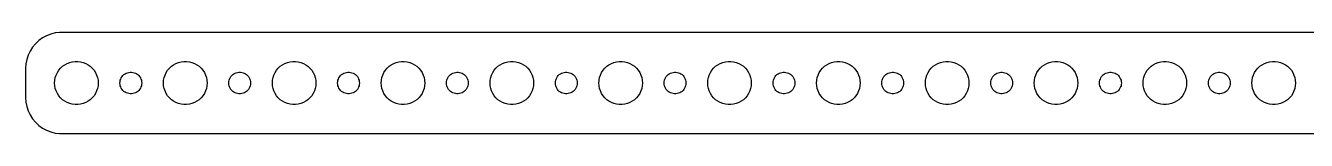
# Model space of a CAD drawing. Header units: metres. Extents: x -180 to 180, y -7 to 7.
# Drawn here: x -179.5 to -3, y -7 to 7 of the extents above; entities that cross this region are included whole.
import ezdxf

# ---------------------------------------------------------------- set-up
doc = ezdxf.new("R2010")
doc.units = ezdxf.units.M

msp = doc.modelspace()

# ---------------------------------------------------------------- linework, layer by layer
for p, q in [((-178.145, 5.42273), (-178.545, 4.93892)), ((-177.687, 5.85255), (-178.145, 5.42273)), ((-177.179, 6.22163), (-177.687, 5.85255)), ((-176.629, 6.52412), (-177.179, 6.22163)), ((-176.045, 6.75528), (-176.629, 6.52412)), ((-175.437, 6.91142), (-176.045, 6.75528)), ((-174.814, 6.99013), (-175.437, 6.91142)), ((174.814, 6.99013), (-174.814, 6.99013)), ((-179.149, 3.84062), (-179.343, 3.24344)), ((-178.882, 4.40877), (-179.149, 3.84062)), ((-178.545, 4.93892), (-178.882, 4.40877)), ((-179.461, 2.62666), (-179.5, 2)), ((-179.5, 2), (-179.5, -2)), ((-179.343, 3.24344), (-179.461, 2.62666)), ((-174.927, 1.76335), (-174.687, 2.05363)), ((-174.687, 2.05363), (-174.412, 2.31154)), ((-174.412, 2.31154), (-174.107, 2.53297)), ((-174.107, 2.53297), (-173.777, 2.71448)), ((-173.777, 2.71448), (-173.427, 2.85316)), ((-173.427, 2.85316), (-173.062, 2.94685)), ((-173.062, 2.94685), (-172.688, 2.99408)), ((-172.688, 2.99408), (-172.312, 2.99408)), ((-172.312, 2.99408), (-171.938, 2.94685)), ((-171.938, 2.94685), (-171.573, 2.85316)), ((-171.573, 2.85316), (-171.223, 2.71448)), ((-171.223, 2.71448), (-170.893, 2.53297)), ((-170.893, 2.53297), (-170.588, 2.31154)), ((-170.588, 2.31154), (-170.313, 2.05363)), ((-170.313, 2.05363), (-170.073, 1.76335)), ((-159.927, 1.76335), (-159.687, 2.05363)), ((-159.687, 2.05363), (-159.412, 2.31154)), ((-159.412, 2.31154), (-159.107, 2.53297)), ((-159.107, 2.53297), (-158.777, 2.71448)), ((-158.777, 2.71448), (-158.427, 2.85316)), ((-158.427, 2.85316), (-158.062, 2.94685)), ((-158.062, 2.94685), (-157.688, 2.99408)), ((-157.688, 2.99408), (-157.312, 2.99408)), ((-157.312, 2.99408), (-156.938, 2.94685)), ((-156.938, 2.94685), (-156.573, 2.85316)), ((-156.573, 2.85316), (-156.223, 2.71448)), ((-156.223, 2.71448), (-155.893, 2.53297)), ((-155.893, 2.53297), (-155.588, 2.31154)), ((-155.588, 2.31154), (-155.313, 2.05363)), ((-155.313, 2.05363), (-155.073, 1.76335)), ((-144.927, 1.76335), (-144.687, 2.05363)), ((-144.687, 2.05363), (-144.412, 2.31154)), ((-144.412, 2.31154), (-144.107, 2.53297)), ((-144.107, 2.53297), (-143.777, 2.71448)), ((-143.777, 2.71448), (-143.427, 2.85316)), ((-143.427, 2.85316), (-143.062, 2.94685)), ((-143.062, 2.94685), (-142.688, 2.99408)), ((-142.688, 2.99408), (-142.312, 2.99408)), ((-142.312, 2.99408), (-141.938, 2.94685)), ((-141.938, 2.94685), (-141.573, 2.85316)), ((-141.573, 2.85316), (-141.223, 2.71448)), ((-141.223, 2.71448), (-140.893, 2.53297)), ((-140.893, 2.53297), (-140.588, 2.31154)), ((-140.588, 2.31154), (-140.313, 2.05363)), ((-140.313, 2.05363), (-140.073, 1.76335)), ((-129.927, 1.76335), (-129.687, 2.05363)), ((-129.687, 2.05363), (-129.412, 2.31154)), ((-129.412, 2.31154), (-129.107, 2.53297)), ((-129.107, 2.53297), (-128.777, 2.71448)), ((-128.777, 2.71448), (-128.427, 2.85316)), ((-128.427, 2.85316), (-128.062, 2.94685)), ((-128.062, 2.94685), (-127.688, 2.99408)), ((-127.688, 2.99408), (-127.312, 2.99408)), ((-127.312, 2.99408), (-126.938, 2.94685)), ((-126.938, 2.94685), (-126.573, 2.85316)), ((-126.573, 2.85316), (-126.223, 2.71448)), ((-126.223, 2.71448), (-125.893, 2.53297)), ((-125.893, 2.53297), (-125.588, 2.31154)), ((-125.588, 2.31154), (-125.313, 2.05363)), ((-125.313, 2.05363), (-125.073, 1.76335)), ((-114.927, 1.76335), (-114.687, 2.05363)), ((-114.687, 2.05363), (-114.412, 2.31154)), ((-114.412, 2.31154), (-114.107, 2.53297)), ((-114.107, 2.53297), (-113.777, 2.71448)), ((-113.777, 2.71448), (-113.427, 2.85316)), ((-113.427, 2.85316), (-113.062, 2.94685)), ((-113.062, 2.94685), (-112.688, 2.99408)), ((-112.688, 2.99408), (-112.312, 2.99408)), ((-112.312, 2.99408), (-111.938, 2.94685)), ((-111.938, 2.94685), (-111.573, 2.85316)), ((-111.573, 2.85316), (-111.223, 2.71448)), ((-111.223, 2.71448), (-110.893, 2.53297)), ((-110.893, 2.53297), (-110.588, 2.31154)), ((-110.588, 2.31154), (-110.313, 2.05363)), ((-110.313, 2.05363), (-110.073, 1.76335)), ((-99.927, 1.76335), (-99.6869, 2.05363)), ((-99.6869, 2.05363), (-99.4123, 2.31154)), ((-99.4123, 2.31154), (-99.1075, 2.53297)), ((-99.1075, 2.53297), (-98.7773, 2.71448)), ((-98.7773, 2.71448), (-98.427, 2.85316)), ((-98.427, 2.85316), (-98.0621, 2.94685)), ((-98.0621, 2.94685), (-97.6884, 2.99408)), ((-97.6884, 2.99408), (-97.3116, 2.99408)), ((-97.3116, 2.99408), (-96.9379, 2.94685)), ((-96.9379, 2.94685), (-96.573, 2.85316)), ((-96.573, 2.85316), (-96.2227, 2.71448)), ((-96.2227, 2.71448), (-95.8925, 2.53297)), ((-95.8925, 2.53297), (-95.5877, 2.31154)), ((-95.5877, 2.31154), (-95.3131, 2.05363)), ((-95.3131, 2.05363), (-95.073, 1.76335)), ((-84.927, 1.76335), (-84.6869, 2.05363)), ((-84.6869, 2.05363), (-84.4123, 2.31154)), ((-84.4123, 2.31154), (-84.1075, 2.53297)), ((-84.1075, 2.53297), (-83.7773, 2.71448)), ((-83.7773, 2.71448), (-83.427, 2.85316)), ((-83.427, 2.85316), (-83.0621, 2.94685)), ((-83.0621, 2.94685), (-82.6884, 2.99408)), ((-82.6884, 2.99408), (-82.3116, 2.99408)), ((-82.3116, 2.99408), (-81.9379, 2.94685)), ((-81.9379, 2.94685), (-81.573, 2.85316)), ((-81.573, 2.85316), (-81.2227, 2.71448)), ((-81.2227, 2.71448), (-80.8925, 2.53297)), ((-80.8925, 2.53297), (-80.5877, 2.31154)), ((-80.5877, 2.31154), (-80.3131, 2.05363)), ((-80.3131, 2.05363), (-80.073, 1.76335)), ((-69.927, 1.76335), (-69.6869, 2.05363)), ((-69.6869, 2.05363), (-69.4123, 2.31154)), ((-69.4123, 2.31154), (-69.1075, 2.53297)), ((-69.1075, 2.53297), (-68.7773, 2.71448)), ((-68.7773, 2.71448), (-68.427, 2.85316)), ((-68.427, 2.85316), (-68.0621, 2.94685)), ((-68.0621, 2.94685), (-67.6884, 2.99408)), ((-67.6884, 2.99408), (-67.3116, 2.99408)), ((-67.3116, 2.99408), (-66.9379, 2.94685)), ((-66.9379, 2.94685), (-66.573, 2.85316)), ((-66.573, 2.85316), (-66.2227, 2.71448)), ((-66.2227, 2.71448), (-65.8925, 2.53297)), ((-65.8925, 2.53297), (-65.5877, 2.31154)), ((-65.5877, 2.31154), (-65.3131, 2.05363)), ((-65.3131, 2.05363), (-65.073, 1.76335)), ((-54.927, 1.76335), (-54.6869, 2.05363)), ((-54.6869, 2.05363), (-54.4123, 2.31154)), ((-54.4123, 2.31154), (-54.1075, 2.53297)), ((-54.1075, 2.53297), (-53.7773, 2.71448)), ((-53.7773, 2.71448), (-53.427, 2.85316)), ((-53.427, 2.85316), (-53.0621, 2.94685)), ((-53.0621, 2.94685), (-52.6884, 2.99408)), ((-52.6884, 2.99408), (-52.3116, 2.99408)), ((-52.3116, 2.99408), (-51.9379, 2.94685)), ((-51.9379, 2.94685), (-51.5729, 2.85316)), ((-51.5729, 2.85316), (-51.2227, 2.71448)), ((-51.2227, 2.71448), (-50.8925, 2.53297)), ((-50.8925, 2.53297), (-50.5877, 2.31154)), ((-50.5877, 2.31154), (-50.3131, 2.05363)), ((-50.3131, 2.05363), (-50.0729, 1.76335)), ((-39.927, 1.76335), (-39.6869, 2.05363)), ((-39.6869, 2.05363), (-39.4123, 2.31154)), ((-39.4123, 2.31154), (-39.1075, 2.53297)), ((-39.1075, 2.53297), (-38.7773, 2.71448)), ((-38.7773, 2.71448), (-38.427, 2.85316)), ((-38.427, 2.85316), (-38.0621, 2.94685)), ((-38.0621, 2.94685), (-37.6884, 2.99408)), ((-37.6884, 2.99408), (-37.3116, 2.99408)), ((-37.3116, 2.99408), (-36.9379, 2.94685)), ((-36.9379, 2.94685), (-36.5729, 2.85316)), ((-36.5729, 2.85316), (-36.2227, 2.71448)), ((-36.2227, 2.71448), (-35.8925, 2.53297)), ((-35.8925, 2.53297), (-35.5877, 2.31154)), ((-35.5877, 2.31154), (-35.3131, 2.05363)), ((-35.3131, 2.05363), (-35.0729, 1.76335)), ((-24.927, 1.76335), (-24.6869, 2.05363)), ((-24.6869, 2.05363), (-24.4123, 2.31154)), ((-24.4123, 2.31154), (-24.1075, 2.53297)), ((-24.1075, 2.53297), (-23.7773, 2.71448)), ((-23.7773, 2.71448), (-23.427, 2.85316)), ((-23.427, 2.85316), (-23.0621, 2.94685)), ((-23.0621, 2.94685), (-22.6884, 2.99408)), ((-22.6884, 2.99408), (-22.3116, 2.99408)), ((-22.3116, 2.99408), (-21.9379, 2.94685)), ((-21.9379, 2.94685), (-21.5729, 2.85316)), ((-21.5729, 2.85316), (-21.2227, 2.71448)), ((-21.2227, 2.71448), (-20.8925, 2.53297)), ((-20.8925, 2.53297), (-20.5877, 2.31154)), ((-20.5877, 2.31154), (-20.3131, 2.05363)), ((-20.3131, 2.05363), (-20.0729, 1.76335)), ((-9.92705, 1.76335), (-9.6869, 2.05363)), ((-9.6869, 2.05363), (-9.41226, 2.31154)), ((-9.41226, 2.31154), (-9.10747, 2.53297)), ((-9.10747, 2.53297), (-8.77733, 2.71448)), ((-8.77733, 2.71448), (-8.42705, 2.85316)), ((-8.42705, 2.85316), (-8.06213, 2.94685)), ((-8.06213, 2.94685), (-7.68837, 2.99408)), ((-7.68837, 2.99408), (-7.31161, 2.99408)), ((-7.31161, 2.99408), (-6.93785, 2.94685)), ((-6.93785, 2.94685), (-6.57294, 2.85316)), ((-6.57294, 2.85316), (-6.22266, 2.71448)), ((-6.22266, 2.71448), (-5.89252, 2.53297)), ((-5.89252, 2.53297), (-5.58772, 2.31154)), ((-5.58772, 2.31154), (-5.31308, 2.05363)), ((-5.31308, 2.05363), (-5.07294, 1.76335)), ((-175.5, 0), (-175.476, 0.375992)), ((-175.476, -0.375992), (-175.5, 0)), ((-175.476, 0.375992), (-175.406, 0.746063)), ((-175.406, 0.746063), (-175.289, 1.10437)), ((-175.289, 1.10437), (-175.129, 1.44525)), ((-175.129, 1.44525), (-174.927, 1.76335)), ((-170.073, 1.76335), (-169.871, 1.44525)), ((-169.871, 1.44525), (-169.711, 1.10437)), ((-169.711, 1.10437), (-169.594, 0.746063)), ((-169.594, 0.746063), (-169.524, 0.375992)), ((-169.524, 0.375992), (-169.5, 0)), ((-169.5, 0), (-169.524, -0.375992)), ((-166.5, 0), (-166.488, 0.187988)), ((-166.488, -0.187988), (-166.5, 0)), ((-166.488, 0.187988), (-166.453, 0.373032)), ((-166.453, 0.373032), (-166.395, 0.552185)), ((-166.395, 0.552185), (-166.314, 0.722626)), ((-166.314, 0.722626), (-166.214, 0.881668)), ((-166.214, 0.881668), (-166.093, 1.02681)), ((-166.093, 1.02681), (-165.956, 1.15576)), ((-165.956, 1.15576), (-165.804, 1.26648)), ((-165.804, 1.26648), (-165.639, 1.35724)), ((-165.639, 1.35724), (-165.464, 1.42657)), ((-165.464, 1.42657), (-165.281, 1.47342)), ((-165.281, 1.47342), (-165.094, 1.49704)), ((-165.094, 1.49704), (-164.906, 1.49704)), ((-164.906, 1.49704), (-164.719, 1.47342)), ((-164.719, 1.47342), (-164.536, 1.42657)), ((-164.536, 1.42657), (-164.361, 1.35724)), ((-164.361, 1.35724), (-164.196, 1.26648)), ((-164.196, 1.26648), (-164.044, 1.15576)), ((-164.044, 1.15576), (-163.907, 1.02681)), ((-163.907, 1.02681), (-163.786, 0.881668)), ((-163.786, 0.881668), (-163.686, 0.722626)), ((-163.686, 0.722626), (-163.605, 0.552185)), ((-163.605, 0.552185), (-163.547, 0.373032)), ((-163.547, 0.373032), (-163.512, 0.187988)), ((-163.512, 0.187988), (-163.5, 0)), ((-163.5, 0), (-163.512, -0.187988)), ((-160.5, 0), (-160.476, 0.375992)), ((-160.476, -0.375992), (-160.5, 0)), ((-160.476, 0.375992), (-160.406, 0.746063)), ((-160.406, 0.746063), (-160.289, 1.10437)), ((-160.289, 1.10437), (-160.129, 1.44525)), ((-160.129, 1.44525), (-159.927, 1.76335)), ((-155.073, 1.76335), (-154.871, 1.44525)), ((-154.871, 1.44525), (-154.711, 1.10437)), ((-154.711, 1.10437), (-154.594, 0.746063)), ((-154.594, 0.746063), (-154.524, 0.375992)), ((-154.524, 0.375992), (-154.5, 0)), ((-154.5, 0), (-154.524, -0.375992)), ((-151.5, 0), (-151.488, 0.187988)), ((-151.488, -0.187988), (-151.5, 0)), ((-151.488, 0.187988), (-151.453, 0.373032)), ((-151.453, 0.373032), (-151.395, 0.552185)), ((-151.395, 0.552185), (-151.314, 0.722626)), ((-151.314, 0.722626), (-151.214, 0.881668)), ((-151.214, 0.881668), (-151.093, 1.02681)), ((-151.093, 1.02681), (-150.956, 1.15576)), ((-150.956, 1.15576), (-150.804, 1.26648)), ((-150.804, 1.26648), (-150.639, 1.35724)), ((-150.639, 1.35724), (-150.464, 1.42657)), ((-150.464, 1.42657), (-150.281, 1.47342)), ((-150.281, 1.47342), (-150.094, 1.49704)), ((-150.094, 1.49704), (-149.906, 1.49704)), ((-149.906, 1.49704), (-149.719, 1.47342)), ((-149.719, 1.47342), (-149.536, 1.42657)), ((-149.536, 1.42657), (-149.361, 1.35724)), ((-149.361, 1.35724), (-149.196, 1.26648)), ((-149.196, 1.26648), (-149.044, 1.15576)), ((-149.044, 1.15576), (-148.907, 1.02681)), ((-148.907, 1.02681), (-148.786, 0.881668)), ((-148.786, 0.881668), (-148.686, 0.722626)), ((-148.686, 0.722626), (-148.605, 0.552185)), ((-148.605, 0.552185), (-148.547, 0.373032)), ((-148.547, 0.373032), (-148.512, 0.187988)), ((-148.512, 0.187988), (-148.5, 0)), ((-148.5, 0), (-148.512, -0.187988)), ((-145.5, 0), (-145.476, 0.375992)), ((-145.476, -0.375992), (-145.5, 0)), ((-145.476, 0.375992), (-145.406, 0.746063)), ((-145.406, 0.746063), (-145.289, 1.10437)), ((-145.289, 1.10437), (-145.129, 1.44525)), ((-145.129, 1.44525), (-144.927, 1.76335)), ((-140.073, 1.76335), (-139.871, 1.44525)), ((-139.871, 1.44525), (-139.711, 1.10437)), ((-139.711, 1.10437), (-139.594, 0.746063)), ((-139.594, 0.746063), (-139.524, 0.375992)), ((-139.524, 0.375992), (-139.5, 0)), ((-139.5, 0), (-139.524, -0.375992)), ((-136.5, 0), (-136.488, 0.187988)), ((-136.488, -0.187988), (-136.5, 0)), ((-136.488, 0.187988), (-136.453, 0.373032)), ((-136.453, 0.373032), (-136.395, 0.552185)), ((-136.395, 0.552185), (-136.314, 0.722626)), ((-136.314, 0.722626), (-136.214, 0.881668)), ((-136.214, 0.881668), (-136.093, 1.02681)), ((-136.093, 1.02681), (-135.956, 1.15576)), ((-135.956, 1.15576), (-135.804, 1.26648)), ((-135.804, 1.26648), (-135.639, 1.35724)), ((-135.639, 1.35724), (-135.464, 1.42657)), ((-135.464, 1.42657), (-135.281, 1.47342)), ((-135.281, 1.47342), (-135.094, 1.49704)), ((-135.094, 1.49704), (-134.906, 1.49704)), ((-134.906, 1.49704), (-134.719, 1.47342)), ((-134.719, 1.47342), (-134.536, 1.42657)), ((-134.536, 1.42657), (-134.361, 1.35724)), ((-134.361, 1.35724), (-134.196, 1.26648)), ((-134.196, 1.26648), (-134.044, 1.15576)), ((-134.044, 1.15576), (-133.907, 1.02681)), ((-133.907, 1.02681), (-133.786, 0.881668)), ((-133.786, 0.881668), (-133.686, 0.722626)), ((-133.686, 0.722626), (-133.605, 0.552185)), ((-133.605, 0.552185), (-133.547, 0.373032)), ((-133.547, 0.373032), (-133.512, 0.187988)), ((-133.512, 0.187988), (-133.5, 0)), ((-133.5, 0), (-133.512, -0.187988)), ((-130.5, 0), (-130.476, 0.375992)), ((-130.476, -0.375992), (-130.5, 0)), ((-130.476, 0.375992), (-130.406, 0.746063)), ((-130.406, 0.746063), (-130.289, 1.10437)), ((-130.289, 1.10437), (-130.129, 1.44525)), ((-130.129, 1.44525), (-129.927, 1.76335)), ((-125.073, 1.76335), (-124.871, 1.44525)), ((-124.871, 1.44525), (-124.711, 1.10437)), ((-124.711, 1.10437), (-124.594, 0.746063)), ((-124.594, 0.746063), (-124.524, 0.375992)), ((-124.524, 0.375992), (-124.5, 0)), ((-124.5, 0), (-124.524, -0.375992)), ((-121.5, 0), (-121.488, 0.187988)), ((-121.488, -0.187988), (-121.5, 0)), ((-121.488, 0.187988), (-121.453, 0.373032)), ((-121.453, 0.373032), (-121.395, 0.552185)), ((-121.395, 0.552185), (-121.314, 0.722626)), ((-121.314, 0.722626), (-121.214, 0.881668)), ((-121.214, 0.881668), (-121.093, 1.02681)), ((-121.093, 1.02681), (-120.956, 1.15576)), ((-120.956, 1.15576), (-120.804, 1.26648)), ((-120.804, 1.26648), (-120.639, 1.35724)), ((-120.639, 1.35724), (-120.464, 1.42657)), ((-120.464, 1.42657), (-120.281, 1.47342)), ((-120.281, 1.47342), (-120.094, 1.49704)), ((-120.094, 1.49704), (-119.906, 1.49704)), ((-119.906, 1.49704), (-119.719, 1.47342)), ((-119.719, 1.47342), (-119.536, 1.42657)), ((-119.536, 1.42657), (-119.361, 1.35724)), ((-119.361, 1.35724), (-119.196, 1.26648)), ((-119.196, 1.26648), (-119.044, 1.15576)), ((-119.044, 1.15576), (-118.907, 1.02681)), ((-118.907, 1.02681), (-118.786, 0.881668)), ((-118.786, 0.881668), (-118.686, 0.722626)), ((-118.686, 0.722626), (-118.605, 0.552185)), ((-118.605, 0.552185), (-118.547, 0.373032)), ((-118.547, 0.373032), (-118.512, 0.187988)), ((-118.512, 0.187988), (-118.5, 0)), ((-118.5, 0), (-118.512, -0.187988)), ((-115.5, 0), (-115.476, 0.375992)), ((-115.476, -0.375992), (-115.5, 0)), ((-115.476, 0.375992), (-115.406, 0.746063)), ((-115.406, 0.746063), (-115.289, 1.10437)), ((-115.289, 1.10437), (-115.129, 1.44525)), ((-115.129, 1.44525), (-114.927, 1.76335)), ((-110.073, 1.76335), (-109.871, 1.44525)), ((-109.871, 1.44525), (-109.711, 1.10437)), ((-109.711, 1.10437), (-109.594, 0.746063)), ((-109.594, 0.746063), (-109.524, 0.375992)), ((-109.524, 0.375992), (-109.5, 0)), ((-109.5, 0), (-109.524, -0.375992)), ((-106.5, 0), (-106.488, 0.187988)), ((-106.488, -0.187988), (-106.5, 0)), ((-106.488, 0.187988), (-106.453, 0.373032)), ((-106.453, 0.373032), (-106.395, 0.552185)), ((-106.395, 0.552185), (-106.314, 0.722626)), ((-106.314, 0.722626), (-106.214, 0.881668)), ((-106.214, 0.881668), (-106.093, 1.02681)), ((-106.093, 1.02681), (-105.956, 1.15576)), ((-105.956, 1.15576), (-105.804, 1.26648)), ((-105.804, 1.26648), (-105.639, 1.35724)), ((-105.639, 1.35724), (-105.464, 1.42657)), ((-105.464, 1.42657), (-105.281, 1.47342)), ((-105.281, 1.47342), (-105.094, 1.49704)), ((-105.094, 1.49704), (-104.906, 1.49704)), ((-104.906, 1.49704), (-104.719, 1.47342)), ((-104.719, 1.47342), (-104.536, 1.42657)), ((-104.536, 1.42657), (-104.361, 1.35724)), ((-104.361, 1.35724), (-104.196, 1.26648)), ((-104.196, 1.26648), (-104.044, 1.15576)), ((-104.044, 1.15576), (-103.907, 1.02681)), ((-103.907, 1.02681), (-103.786, 0.881668)), ((-103.786, 0.881668), (-103.686, 0.722626)), ((-103.686, 0.722626), (-103.605, 0.552185)), ((-103.605, 0.552185), (-103.547, 0.373032)), ((-103.547, 0.373032), (-103.512, 0.187988)), ((-103.512, 0.187988), (-103.5, 0)), ((-103.5, 0), (-103.512, -0.187988)), ((-100.5, 0), (-100.476, 0.375992)), ((-100.476, -0.375992), (-100.5, 0)), ((-100.476, 0.375992), (-100.406, 0.746063)), ((-100.406, 0.746063), (-100.289, 1.10437)), ((-100.289, 1.10437), (-100.129, 1.44525)), ((-100.129, 1.44525), (-99.927, 1.76335)), ((-95.073, 1.76335), (-94.8711, 1.44525)), ((-94.8711, 1.44525), (-94.7107, 1.10437)), ((-94.7107, 1.10437), (-94.5943, 0.746063)), ((-94.5943, 0.746063), (-94.5237, 0.375992)), ((-94.5237, 0.375992), (-94.5, 0)), ((-94.5, 0), (-94.5237, -0.375992)), ((-91.5, 0), (-91.4882, 0.187988)), ((-91.4882, -0.187988), (-91.5, 0)), ((-91.4882, 0.187988), (-91.4529, 0.373032)), ((-91.4529, 0.373032), (-91.3947, 0.552185)), ((-91.3947, 0.552185), (-91.3145, 0.722626)), ((-91.3145, 0.722626), (-91.2135, 0.881668)), ((-91.2135, 0.881668), (-91.0934, 1.02681)), ((-91.0934, 1.02681), (-90.9561, 1.15576)), ((-90.9561, 1.15576), (-90.8037, 1.26648)), ((-90.8037, 1.26648), (-90.6387, 1.35724)), ((-90.6387, 1.35724), (-90.4635, 1.42657)), ((-90.4635, 1.42657), (-90.2811, 1.47342)), ((-90.2811, 1.47342), (-90.0942, 1.49704)), ((-90.0942, 1.49704), (-89.9058, 1.49704)), ((-89.9058, 1.49704), (-89.7189, 1.47342)), ((-89.7189, 1.47342), (-89.5365, 1.42657)), ((-89.5365, 1.42657), (-89.3613, 1.35724)), ((-89.3613, 1.35724), (-89.1963, 1.26648)), ((-89.1963, 1.26648), (-89.0439, 1.15576)), ((-89.0439, 1.15576), (-88.9065, 1.02681)), ((-88.9065, 1.02681), (-88.7865, 0.881668)), ((-88.7865, 0.881668), (-88.6855, 0.722626)), ((-88.6855, 0.722626), (-88.6053, 0.552185)), ((-88.6053, 0.552185), (-88.5471, 0.373032)), ((-88.5471, 0.373032), (-88.5118, 0.187988)), ((-88.5118, 0.187988), (-88.5, 0)), ((-88.5, 0), (-88.5118, -0.187988)), ((-85.5, 0), (-85.4763, 0.375992)), ((-85.4763, -0.375992), (-85.5, 0)), ((-85.4763, 0.375992), (-85.4057, 0.746063)), ((-85.4057, 0.746063), (-85.2893, 1.10437)), ((-85.2893, 1.10437), (-85.1289, 1.44525)), ((-85.1289, 1.44525), (-84.927, 1.76335)), ((-80.073, 1.76335), (-79.8711, 1.44525)), ((-79.8711, 1.44525), (-79.7107, 1.10437)), ((-79.7107, 1.10437), (-79.5943, 0.746063)), ((-79.5943, 0.746063), (-79.5237, 0.375992)), ((-79.5237, 0.375992), (-79.5, 0)), ((-79.5, 0), (-79.5237, -0.375992)), ((-76.5, 0), (-76.4882, 0.187988)), ((-76.4882, -0.187988), (-76.5, 0)), ((-76.4882, 0.187988), (-76.4529, 0.373032)), ((-76.4529, 0.373032), (-76.3947, 0.552185)), ((-76.3947, 0.552185), (-76.3145, 0.722626)), ((-76.3145, 0.722626), (-76.2135, 0.881668)), ((-76.2135, 0.881668), (-76.0934, 1.02681)), ((-76.0934, 1.02681), (-75.9561, 1.15576)), ((-75.9561, 1.15576), (-75.8037, 1.26648)), ((-75.8037, 1.26648), (-75.6387, 1.35724)), ((-75.6387, 1.35724), (-75.4635, 1.42657)), ((-75.4635, 1.42657), (-75.2811, 1.47342)), ((-75.2811, 1.47342), (-75.0942, 1.49704)), ((-75.0942, 1.49704), (-74.9058, 1.49704)), ((-74.9058, 1.49704), (-74.7189, 1.47342)), ((-74.7189, 1.47342), (-74.5365, 1.42657)), ((-74.5365, 1.42657), (-74.3613, 1.35724)), ((-74.3613, 1.35724), (-74.1963, 1.26648)), ((-74.1963, 1.26648), (-74.0439, 1.15576)), ((-74.0439, 1.15576), (-73.9065, 1.02681)), ((-73.9065, 1.02681), (-73.7865, 0.881668)), ((-73.7865, 0.881668), (-73.6855, 0.722626)), ((-73.6855, 0.722626), (-73.6053, 0.552185)), ((-73.6053, 0.552185), (-73.5471, 0.373032)), ((-73.5471, 0.373032), (-73.5118, 0.187988)), ((-73.5118, 0.187988), (-73.5, 0)), ((-73.5, 0), (-73.5118, -0.187988)), ((-70.5, 0), (-70.4763, 0.375992)), ((-70.4763, -0.375992), (-70.5, 0)), ((-70.4763, 0.375992), (-70.4057, 0.746063)), ((-70.4057, 0.746063), (-70.2893, 1.10437)), ((-70.2893, 1.10437), (-70.1289, 1.44525)), ((-70.1289, 1.44525), (-69.927, 1.76335)), ((-65.073, 1.76335), (-64.8711, 1.44525)), ((-64.8711, 1.44525), (-64.7107, 1.10437)), ((-64.7107, 1.10437), (-64.5943, 0.746063)), ((-64.5943, 0.746063), (-64.5237, 0.375992)), ((-64.5237, 0.375992), (-64.5, 0)), ((-64.5, 0), (-64.5237, -0.375992)), ((-61.5, 0), (-61.4882, 0.187988)), ((-61.4882, -0.187988), (-61.5, 0)), ((-61.4882, 0.187988), (-61.4529, 0.373032)), ((-61.4529, 0.373032), (-61.3947, 0.552185)), ((-61.3947, 0.552185), (-61.3145, 0.722626)), ((-61.3145, 0.722626), (-61.2135, 0.881668)), ((-61.2135, 0.881668), (-61.0934, 1.02681)), ((-61.0934, 1.02681), (-60.9561, 1.15576)), ((-60.9561, 1.15576), (-60.8037, 1.26648)), ((-60.8037, 1.26648), (-60.6387, 1.35724)), ((-60.6387, 1.35724), (-60.4635, 1.42657)), ((-60.4635, 1.42657), (-60.2811, 1.47342)), ((-60.2811, 1.47342), (-60.0942, 1.49704)), ((-60.0942, 1.49704), (-59.9058, 1.49704)), ((-59.9058, 1.49704), (-59.7189, 1.47342)), ((-59.7189, 1.47342), (-59.5365, 1.42657)), ((-59.5365, 1.42657), (-59.3613, 1.35724)), ((-59.3613, 1.35724), (-59.1963, 1.26648)), ((-59.1963, 1.26648), (-59.0439, 1.15576)), ((-59.0439, 1.15576), (-58.9065, 1.02681)), ((-58.9065, 1.02681), (-58.7865, 0.881668)), ((-58.7865, 0.881668), (-58.6855, 0.722626)), ((-58.6855, 0.722626), (-58.6053, 0.552185)), ((-58.6053, 0.552185), (-58.5471, 0.373032)), ((-58.5471, 0.373032), (-58.5118, 0.187988)), ((-58.5118, 0.187988), (-58.5, 0)), ((-58.5, 0), (-58.5118, -0.187988)), ((-55.5, 0), (-55.4763, 0.375992)), ((-55.4763, -0.375992), (-55.5, 0)), ((-55.4763, 0.375992), (-55.4057, 0.746063)), ((-55.4057, 0.746063), (-55.2893, 1.10437)), ((-55.2893, 1.10437), (-55.1289, 1.44525)), ((-55.1289, 1.44525), (-54.927, 1.76335)), ((-50.0729, 1.76335), (-49.8711, 1.44525)), ((-49.8711, 1.44525), (-49.7107, 1.10437)), ((-49.7107, 1.10437), (-49.5942, 0.746063)), ((-49.5942, 0.746063), (-49.5237, 0.375992)), ((-49.5237, 0.375992), (-49.5, 0)), ((-49.5, 0), (-49.5237, -0.375992)), ((-46.5, 0), (-46.4882, 0.187988)), ((-46.4882, -0.187988), (-46.5, 0)), ((-46.4882, 0.187988), (-46.4529, 0.373032)), ((-46.4529, 0.373032), (-46.3947, 0.552185)), ((-46.3947, 0.552185), (-46.3145, 0.722626)), ((-46.3145, 0.722626), (-46.2135, 0.881668)), ((-46.2135, 0.881668), (-46.0934, 1.02681)), ((-46.0934, 1.02681), (-45.9561, 1.15576)), ((-45.9561, 1.15576), (-45.8037, 1.26648)), ((-45.8037, 1.26648), (-45.6387, 1.35724)), ((-45.6387, 1.35724), (-45.4635, 1.42657)), ((-45.4635, 1.42657), (-45.2811, 1.47342)), ((-45.2811, 1.47342), (-45.0942, 1.49704)), ((-45.0942, 1.49704), (-44.9058, 1.49704)), ((-44.9058, 1.49704), (-44.7189, 1.47342)), ((-44.7189, 1.47342), (-44.5365, 1.42657)), ((-44.5365, 1.42657), (-44.3613, 1.35724)), ((-44.3613, 1.35724), (-44.1963, 1.26648)), ((-44.1963, 1.26648), (-44.0439, 1.15576)), ((-44.0439, 1.15576), (-43.9065, 1.02681)), ((-43.9065, 1.02681), (-43.7865, 0.881668)), ((-43.7865, 0.881668), (-43.6855, 0.722626)), ((-43.6855, 0.722626), (-43.6053, 0.552185)), ((-43.6053, 0.552185), (-43.5471, 0.373032)), ((-43.5471, 0.373032), (-43.5118, 0.187988)), ((-43.5118, 0.187988), (-43.5, 0)), ((-43.5, 0), (-43.5118, -0.187988)), ((-40.5, 0), (-40.4763, 0.375992)), ((-40.4763, -0.375992), (-40.5, 0)), ((-40.4763, 0.375992), (-40.4057, 0.746063)), ((-40.4057, 0.746063), (-40.2893, 1.10437)), ((-40.2893, 1.10437), (-40.1289, 1.44525)), ((-40.1289, 1.44525), (-39.927, 1.76335)), ((-35.0729, 1.76335), (-34.8711, 1.44525)), ((-34.8711, 1.44525), (-34.7107, 1.10437)), ((-34.7107, 1.10437), (-34.5942, 0.746063)), ((-34.5942, 0.746063), (-34.5237, 0.375992)), ((-34.5237, 0.375992), (-34.5, 0)), ((-34.5, 0), (-34.5237, -0.375992)), ((-31.5, 0), (-31.4882, 0.187988)), ((-31.4882, -0.187988), (-31.5, 0)), ((-31.4882, 0.187988), (-31.4529, 0.373032)), ((-31.4529, 0.373032), (-31.3947, 0.552185)), ((-31.3947, 0.552185), (-31.3145, 0.722626)), ((-31.3145, 0.722626), (-31.2135, 0.881668)), ((-31.2135, 0.881668), (-31.0934, 1.02681)), ((-31.0934, 1.02681), (-30.9561, 1.15576)), ((-30.9561, 1.15576), (-30.8037, 1.26648)), ((-30.8037, 1.26648), (-30.6387, 1.35724)), ((-30.6387, 1.35724), (-30.4635, 1.42657)), ((-30.4635, 1.42657), (-30.2811, 1.47342)), ((-30.2811, 1.47342), (-30.0942, 1.49704)), ((-30.0942, 1.49704), (-29.9058, 1.49704)), ((-29.9058, 1.49704), (-29.7189, 1.47342)), ((-29.7189, 1.47342), (-29.5365, 1.42657)), ((-29.5365, 1.42657), (-29.3613, 1.35724)), ((-29.3613, 1.35724), (-29.1963, 1.26648)), ((-29.1963, 1.26648), (-29.0439, 1.15576)), ((-29.0439, 1.15576), (-28.9065, 1.02681)), ((-28.9065, 1.02681), (-28.7865, 0.881668)), ((-28.7865, 0.881668), (-28.6855, 0.722626)), ((-28.6855, 0.722626), (-28.6053, 0.552185)), ((-28.6053, 0.552185), (-28.5471, 0.373032)), ((-28.5471, 0.373032), (-28.5118, 0.187988)), ((-28.5118, 0.187988), (-28.5, 0)), ((-28.5, 0), (-28.5118, -0.187988)), ((-25.5, 0), (-25.4763, 0.375992)), ((-25.4763, -0.375992), (-25.5, 0)), ((-25.4763, 0.375992), (-25.4057, 0.746063)), ((-25.4057, 0.746063), (-25.2893, 1.10437)), ((-25.2893, 1.10437), (-25.1289, 1.44525)), ((-25.1289, 1.44525), (-24.927, 1.76335)), ((-20.0729, 1.76335), (-19.8711, 1.44525)), ((-19.8711, 1.44525), (-19.7107, 1.10437)), ((-19.7107, 1.10437), (-19.5942, 0.746063)), ((-19.5942, 0.746063), (-19.5237, 0.375992)), ((-19.5237, 0.375992), (-19.5, 0)), ((-19.5, 0), (-19.5237, -0.375992)), ((-16.5, 0), (-16.4882, 0.187988)), ((-16.4882, -0.187988), (-16.5, 0)), ((-16.4882, 0.187988), (-16.4529, 0.373032)), ((-16.4529, 0.373032), (-16.3947, 0.552185)), ((-16.3947, 0.552185), (-16.3145, 0.722626)), ((-16.3145, 0.722626), (-16.2135, 0.881668)), ((-16.2135, 0.881668), (-16.0934, 1.02681)), ((-16.0934, 1.02681), (-15.9561, 1.15576)), ((-15.9561, 1.15576), (-15.8037, 1.26648)), ((-15.8037, 1.26648), (-15.6387, 1.35724)), ((-15.6387, 1.35724), (-15.4635, 1.42657)), ((-15.4635, 1.42657), (-15.2811, 1.47342)), ((-15.2811, 1.47342), (-15.0942, 1.49704)), ((-15.0942, 1.49704), (-14.9058, 1.49704)), ((-14.9058, 1.49704), (-14.7189, 1.47342)), ((-14.7189, 1.47342), (-14.5365, 1.42657)), ((-14.5365, 1.42657), (-14.3613, 1.35724)), ((-14.3613, 1.35724), (-14.1963, 1.26648)), ((-14.1963, 1.26648), (-14.0439, 1.15576)), ((-14.0439, 1.15576), (-13.9065, 1.02681)), ((-13.9065, 1.02681), (-13.7865, 0.881668)), ((-13.7865, 0.881668), (-13.6855, 0.722626)), ((-13.6855, 0.722626), (-13.6053, 0.552185)), ((-13.6053, 0.552185), (-13.5471, 0.373032)), ((-13.5471, 0.373032), (-13.5118, 0.187988)), ((-13.5118, 0.187988), (-13.5, 0)), ((-13.5, 0), (-13.5118, -0.187988)), ((-10.5, 0), (-10.4763, 0.375992)), ((-10.4763, -0.375992), (-10.5, 0)), ((-10.4763, 0.375992), (-10.4057, 0.746063)), ((-10.4057, 0.746063), (-10.2893, 1.10437)), ((-10.2893, 1.10437), (-10.1289, 1.44525)), ((-10.1289, 1.44525), (-9.92705, 1.76335)), ((-5.07294, 1.76335), (-4.87108, 1.44525)), ((-4.87108, 1.44525), (-4.71066, 1.10437)), ((-4.71066, 1.10437), (-4.59424, 0.746063)), ((-4.59424, 0.746063), (-4.52365, 0.375992)), ((-4.52365, 0.375992), (-4.5, 0)), ((-4.5, 0), (-4.52365, -0.375992)), ((-175.406, -0.746063), (-175.476, -0.375992)), ((-175.289, -1.10437), (-175.406, -0.746063)), ((-175.129, -1.44525), (-175.289, -1.10437)), ((-174.927, -1.76335), (-175.129, -1.44525)), ((-174.687, -2.05363), (-174.927, -1.76335)), ((-170.073, -1.76335), (-170.313, -2.05363)), ((-169.871, -1.44525), (-170.073, -1.76335)), ((-169.711, -1.10437), (-169.871, -1.44525)), ((-169.594, -0.746063), (-169.711, -1.10437)), ((-169.524, -0.375992), (-169.594, -0.746063)), ((-166.453, -0.373032), (-166.488, -0.187988)), ((-166.395, -0.552185), (-166.453, -0.373032)), ((-166.314, -0.722626), (-166.395, -0.552185)), ((-166.214, -0.881668), (-166.314, -0.722626)), ((-166.093, -1.02681), (-166.214, -0.881668)), ((-165.956, -1.15576), (-166.093, -1.02681)), ((-165.804, -1.26648), (-165.956, -1.15576)), ((-165.639, -1.35724), (-165.804, -1.26648)), ((-165.464, -1.42657), (-165.639, -1.35724)), ((-165.281, -1.47342), (-165.464, -1.42657)), ((-165.094, -1.49704), (-165.281, -1.47342)), ((-164.906, -1.49704), (-165.094, -1.49704)), ((-164.719, -1.47342), (-164.906, -1.49704)), ((-164.536, -1.42657), (-164.719, -1.47342)), ((-164.361, -1.35724), (-164.536, -1.42657)), ((-164.196, -1.26648), (-164.361, -1.35724)), ((-164.044, -1.15576), (-164.196, -1.26648)), ((-163.907, -1.02681), (-164.044, -1.15576)), ((-163.786, -0.881668), (-163.907, -1.02681)), ((-163.686, -0.722626), (-163.786, -0.881668)), ((-163.605, -0.552185), (-163.686, -0.722626)), ((-163.547, -0.373032), (-163.605, -0.552185)), ((-163.512, -0.187988), (-163.547, -0.373032)), ((-160.406, -0.746063), (-160.476, -0.375992)), ((-160.289, -1.10437), (-160.406, -0.746063)), ((-160.129, -1.44525), (-160.289, -1.10437)), ((-159.927, -1.76335), (-160.129, -1.44525)), ((-159.687, -2.05363), (-159.927, -1.76335)), ((-155.073, -1.76335), (-155.313, -2.05363)), ((-154.871, -1.44525), (-155.073, -1.76335)), ((-154.711, -1.10437), (-154.871, -1.44525)), ((-154.594, -0.746063), (-154.711, -1.10437)), ((-154.524, -0.375992), (-154.594, -0.746063)), ((-151.453, -0.373032), (-151.488, -0.187988)), ((-151.395, -0.552185), (-151.453, -0.373032)), ((-151.314, -0.722626), (-151.395, -0.552185)), ((-151.214, -0.881668), (-151.314, -0.722626)), ((-151.093, -1.02681), (-151.214, -0.881668)), ((-150.956, -1.15576), (-151.093, -1.02681)), ((-150.804, -1.26648), (-150.956, -1.15576)), ((-150.639, -1.35724), (-150.804, -1.26648)), ((-150.464, -1.42657), (-150.639, -1.35724)), ((-150.281, -1.47342), (-150.464, -1.42657)), ((-150.094, -1.49704), (-150.281, -1.47342)), ((-149.906, -1.49704), (-150.094, -1.49704)), ((-149.719, -1.47342), (-149.906, -1.49704)), ((-149.536, -1.42657), (-149.719, -1.47342)), ((-149.361, -1.35724), (-149.536, -1.42657)), ((-149.196, -1.26648), (-149.361, -1.35724)), ((-149.044, -1.15576), (-149.196, -1.26648)), ((-148.907, -1.02681), (-149.044, -1.15576)), ((-148.786, -0.881668), (-148.907, -1.02681)), ((-148.686, -0.722626), (-148.786, -0.881668)), ((-148.605, -0.552185), (-148.686, -0.722626)), ((-148.547, -0.373032), (-148.605, -0.552185)), ((-148.512, -0.187988), (-148.547, -0.373032)), ((-145.406, -0.746063), (-145.476, -0.375992)), ((-145.289, -1.10437), (-145.406, -0.746063)), ((-145.129, -1.44525), (-145.289, -1.10437)), ((-144.927, -1.76335), (-145.129, -1.44525)), ((-144.687, -2.05363), (-144.927, -1.76335)), ((-140.073, -1.76335), (-140.313, -2.05363)), ((-139.871, -1.44525), (-140.073, -1.76335)), ((-139.711, -1.10437), (-139.871, -1.44525)), ((-139.594, -0.746063), (-139.711, -1.10437)), ((-139.524, -0.375992), (-139.594, -0.746063)), ((-136.453, -0.373032), (-136.488, -0.187988)), ((-136.395, -0.552185), (-136.453, -0.373032)), ((-136.314, -0.722626), (-136.395, -0.552185)), ((-136.214, -0.881668), (-136.314, -0.722626)), ((-136.093, -1.02681), (-136.214, -0.881668)), ((-135.956, -1.15576), (-136.093, -1.02681)), ((-135.804, -1.26648), (-135.956, -1.15576)), ((-135.639, -1.35724), (-135.804, -1.26648)), ((-135.464, -1.42657), (-135.639, -1.35724)), ((-135.281, -1.47342), (-135.464, -1.42657)), ((-135.094, -1.49704), (-135.281, -1.47342)), ((-134.906, -1.49704), (-135.094, -1.49704)), ((-134.719, -1.47342), (-134.906, -1.49704)), ((-134.536, -1.42657), (-134.719, -1.47342)), ((-134.361, -1.35724), (-134.536, -1.42657)), ((-134.196, -1.26648), (-134.361, -1.35724)), ((-134.044, -1.15576), (-134.196, -1.26648)), ((-133.907, -1.02681), (-134.044, -1.15576)), ((-133.786, -0.881668), (-133.907, -1.02681)), ((-133.686, -0.722626), (-133.786, -0.881668)), ((-133.605, -0.552185), (-133.686, -0.722626)), ((-133.547, -0.373032), (-133.605, -0.552185)), ((-133.512, -0.187988), (-133.547, -0.373032)), ((-130.406, -0.746063), (-130.476, -0.375992)), ((-130.289, -1.10437), (-130.406, -0.746063)), ((-130.129, -1.44525), (-130.289, -1.10437)), ((-129.927, -1.76335), (-130.129, -1.44525)), ((-129.687, -2.05363), (-129.927, -1.76335)), ((-125.073, -1.76335), (-125.313, -2.05363)), ((-124.871, -1.44525), (-125.073, -1.76335)), ((-124.711, -1.10437), (-124.871, -1.44525)), ((-124.594, -0.746063), (-124.711, -1.10437)), ((-124.524, -0.375992), (-124.594, -0.746063)), ((-121.453, -0.373032), (-121.488, -0.187988)), ((-121.395, -0.552185), (-121.453, -0.373032)), ((-121.314, -0.722626), (-121.395, -0.552185)), ((-121.214, -0.881668), (-121.314, -0.722626)), ((-121.093, -1.02681), (-121.214, -0.881668)), ((-120.956, -1.15576), (-121.093, -1.02681)), ((-120.804, -1.26648), (-120.956, -1.15576)), ((-120.639, -1.35724), (-120.804, -1.26648)), ((-120.464, -1.42657), (-120.639, -1.35724)), ((-120.281, -1.47342), (-120.464, -1.42657)), ((-120.094, -1.49704), (-120.281, -1.47342)), ((-119.906, -1.49704), (-120.094, -1.49704)), ((-119.719, -1.47342), (-119.906, -1.49704)), ((-119.536, -1.42657), (-119.719, -1.47342)), ((-119.361, -1.35724), (-119.536, -1.42657)), ((-119.196, -1.26648), (-119.361, -1.35724)), ((-119.044, -1.15576), (-119.196, -1.26648)), ((-118.907, -1.02681), (-119.044, -1.15576)), ((-118.786, -0.881668), (-118.907, -1.02681)), ((-118.686, -0.722626), (-118.786, -0.881668)), ((-118.605, -0.552185), (-118.686, -0.722626)), ((-118.547, -0.373032), (-118.605, -0.552185)), ((-118.512, -0.187988), (-118.547, -0.373032)), ((-115.406, -0.746063), (-115.476, -0.375992)), ((-115.289, -1.10437), (-115.406, -0.746063)), ((-115.129, -1.44525), (-115.289, -1.10437)), ((-114.927, -1.76335), (-115.129, -1.44525)), ((-114.687, -2.05363), (-114.927, -1.76335)), ((-110.073, -1.76335), (-110.313, -2.05363)), ((-109.871, -1.44525), (-110.073, -1.76335)), ((-109.711, -1.10437), (-109.871, -1.44525)), ((-109.594, -0.746063), (-109.711, -1.10437)), ((-109.524, -0.375992), (-109.594, -0.746063)), ((-106.453, -0.373032), (-106.488, -0.187988)), ((-106.395, -0.552185), (-106.453, -0.373032)), ((-106.314, -0.722626), (-106.395, -0.552185)), ((-106.214, -0.881668), (-106.314, -0.722626)), ((-106.093, -1.02681), (-106.214, -0.881668)), ((-105.956, -1.15576), (-106.093, -1.02681)), ((-105.804, -1.26648), (-105.956, -1.15576)), ((-105.639, -1.35724), (-105.804, -1.26648)), ((-105.464, -1.42657), (-105.639, -1.35724)), ((-105.281, -1.47342), (-105.464, -1.42657)), ((-105.094, -1.49704), (-105.281, -1.47342)), ((-104.906, -1.49704), (-105.094, -1.49704)), ((-104.719, -1.47342), (-104.906, -1.49704)), ((-104.536, -1.42657), (-104.719, -1.47342)), ((-104.361, -1.35724), (-104.536, -1.42657)), ((-104.196, -1.26648), (-104.361, -1.35724)), ((-104.044, -1.15576), (-104.196, -1.26648)), ((-103.907, -1.02681), (-104.044, -1.15576)), ((-103.786, -0.881668), (-103.907, -1.02681)), ((-103.686, -0.722626), (-103.786, -0.881668)), ((-103.605, -0.552185), (-103.686, -0.722626)), ((-103.547, -0.373032), (-103.605, -0.552185)), ((-103.512, -0.187988), (-103.547, -0.373032)), ((-100.406, -0.746063), (-100.476, -0.375992)), ((-100.289, -1.10437), (-100.406, -0.746063)), ((-100.129, -1.44525), (-100.289, -1.10437)), ((-99.927, -1.76335), (-100.129, -1.44525)), ((-99.6869, -2.05363), (-99.927, -1.76335)), ((-95.073, -1.76335), (-95.3131, -2.05363)), ((-94.8711, -1.44525), (-95.073, -1.76335)), ((-94.7107, -1.10437), (-94.8711, -1.44525)), ((-94.5943, -0.746063), (-94.7107, -1.10437)), ((-94.5237, -0.375992), (-94.5943, -0.746063)), ((-91.4529, -0.373032), (-91.4882, -0.187988)), ((-91.3947, -0.552185), (-91.4529, -0.373032)), ((-91.3145, -0.722626), (-91.3947, -0.552185)), ((-91.2135, -0.881668), (-91.3145, -0.722626)), ((-91.0934, -1.02681), (-91.2135, -0.881668)), ((-90.9561, -1.15576), (-91.0934, -1.02681)), ((-90.8037, -1.26648), (-90.9561, -1.15576)), ((-90.6387, -1.35724), (-90.8037, -1.26648)), ((-90.4635, -1.42657), (-90.6387, -1.35724)), ((-90.2811, -1.47342), (-90.4635, -1.42657)), ((-90.0942, -1.49704), (-90.2811, -1.47342)), ((-89.9058, -1.49704), (-90.0942, -1.49704)), ((-89.7189, -1.47342), (-89.9058, -1.49704)), ((-89.5365, -1.42657), (-89.7189, -1.47342)), ((-89.3613, -1.35724), (-89.5365, -1.42657)), ((-89.1963, -1.26648), (-89.3613, -1.35724)), ((-89.0439, -1.15576), (-89.1963, -1.26648)), ((-88.9065, -1.02681), (-89.0439, -1.15576)), ((-88.7865, -0.881668), (-88.9065, -1.02681)), ((-88.6855, -0.722626), (-88.7865, -0.881668)), ((-88.6053, -0.552185), (-88.6855, -0.722626)), ((-88.5471, -0.373032), (-88.6053, -0.552185)), ((-88.5118, -0.187988), (-88.5471, -0.373032)), ((-85.4057, -0.746063), (-85.4763, -0.375992)), ((-85.2893, -1.10437), (-85.4057, -0.746063)), ((-85.1289, -1.44525), (-85.2893, -1.10437)), ((-84.927, -1.76335), (-85.1289, -1.44525)), ((-84.6869, -2.05363), (-84.927, -1.76335)), ((-80.073, -1.76335), (-80.3131, -2.05363)), ((-79.8711, -1.44525), (-80.073, -1.76335)), ((-79.7107, -1.10437), (-79.8711, -1.44525)), ((-79.5943, -0.746063), (-79.7107, -1.10437)), ((-79.5237, -0.375992), (-79.5943, -0.746063)), ((-76.4529, -0.373032), (-76.4882, -0.187988)), ((-76.3947, -0.552185), (-76.4529, -0.373032)), ((-76.3145, -0.722626), (-76.3947, -0.552185)), ((-76.2135, -0.881668), (-76.3145, -0.722626)), ((-76.0934, -1.02681), (-76.2135, -0.881668)), ((-75.9561, -1.15576), (-76.0934, -1.02681)), ((-75.8037, -1.26648), (-75.9561, -1.15576)), ((-75.6387, -1.35724), (-75.8037, -1.26648)), ((-75.4635, -1.42657), (-75.6387, -1.35724)), ((-75.2811, -1.47342), (-75.4635, -1.42657)), ((-75.0942, -1.49704), (-75.2811, -1.47342)), ((-74.9058, -1.49704), (-75.0942, -1.49704)), ((-74.7189, -1.47342), (-74.9058, -1.49704)), ((-74.5365, -1.42657), (-74.7189, -1.47342)), ((-74.3613, -1.35724), (-74.5365, -1.42657)), ((-74.1963, -1.26648), (-74.3613, -1.35724)), ((-74.0439, -1.15576), (-74.1963, -1.26648)), ((-73.9065, -1.02681), (-74.0439, -1.15576)), ((-73.7865, -0.881668), (-73.9065, -1.02681)), ((-73.6855, -0.722626), (-73.7865, -0.881668)), ((-73.6053, -0.552185), (-73.6855, -0.722626)), ((-73.5471, -0.373032), (-73.6053, -0.552185)), ((-73.5118, -0.187988), (-73.5471, -0.373032)), ((-70.4057, -0.746063), (-70.4763, -0.375992)), ((-70.2893, -1.10437), (-70.4057, -0.746063)), ((-70.1289, -1.44525), (-70.2893, -1.10437)), ((-69.927, -1.76335), (-70.1289, -1.44525)), ((-69.6869, -2.05363), (-69.927, -1.76335)), ((-65.073, -1.76335), (-65.3131, -2.05363)), ((-64.8711, -1.44525), (-65.073, -1.76335)), ((-64.7107, -1.10437), (-64.8711, -1.44525)), ((-64.5943, -0.746063), (-64.7107, -1.10437)), ((-64.5237, -0.375992), (-64.5943, -0.746063)), ((-61.4529, -0.373032), (-61.4882, -0.187988)), ((-61.3947, -0.552185), (-61.4529, -0.373032)), ((-61.3145, -0.722626), (-61.3947, -0.552185)), ((-61.2135, -0.881668), (-61.3145, -0.722626)), ((-61.0934, -1.02681), (-61.2135, -0.881668)), ((-60.9561, -1.15576), (-61.0934, -1.02681)), ((-60.8037, -1.26648), (-60.9561, -1.15576)), ((-60.6387, -1.35724), (-60.8037, -1.26648)), ((-60.4635, -1.42657), (-60.6387, -1.35724)), ((-60.2811, -1.47342), (-60.4635, -1.42657)), ((-60.0942, -1.49704), (-60.2811, -1.47342)), ((-59.9058, -1.49704), (-60.0942, -1.49704)), ((-59.7189, -1.47342), (-59.9058, -1.49704)), ((-59.5365, -1.42657), (-59.7189, -1.47342)), ((-59.3613, -1.35724), (-59.5365, -1.42657)), ((-59.1963, -1.26648), (-59.3613, -1.35724)), ((-59.0439, -1.15576), (-59.1963, -1.26648)), ((-58.9065, -1.02681), (-59.0439, -1.15576)), ((-58.7865, -0.881668), (-58.9065, -1.02681)), ((-58.6855, -0.722626), (-58.7865, -0.881668)), ((-58.6053, -0.552185), (-58.6855, -0.722626)), ((-58.5471, -0.373032), (-58.6053, -0.552185)), ((-58.5118, -0.187988), (-58.5471, -0.373032)), ((-55.4057, -0.746063), (-55.4763, -0.375992)), ((-55.2893, -1.10437), (-55.4057, -0.746063)), ((-55.1289, -1.44525), (-55.2893, -1.10437)), ((-54.927, -1.76335), (-55.1289, -1.44525)), ((-54.6869, -2.05363), (-54.927, -1.76335)), ((-50.0729, -1.76335), (-50.3131, -2.05363)), ((-49.8711, -1.44525), (-50.0729, -1.76335)), ((-49.7107, -1.10437), (-49.8711, -1.44525)), ((-49.5942, -0.746063), (-49.7107, -1.10437)), ((-49.5237, -0.375992), (-49.5942, -0.746063)), ((-46.4529, -0.373032), (-46.4882, -0.187988)), ((-46.3947, -0.552185), (-46.4529, -0.373032)), ((-46.3145, -0.722626), (-46.3947, -0.552185)), ((-46.2135, -0.881668), (-46.3145, -0.722626)), ((-46.0934, -1.02681), (-46.2135, -0.881668)), ((-45.9561, -1.15576), (-46.0934, -1.02681)), ((-45.8037, -1.26648), (-45.9561, -1.15576)), ((-45.6387, -1.35724), (-45.8037, -1.26648)), ((-45.4635, -1.42657), (-45.6387, -1.35724)), ((-45.2811, -1.47342), (-45.4635, -1.42657)), ((-45.0942, -1.49704), (-45.2811, -1.47342)), ((-44.9058, -1.49704), (-45.0942, -1.49704)), ((-44.7189, -1.47342), (-44.9058, -1.49704)), ((-44.5365, -1.42657), (-44.7189, -1.47342)), ((-44.3613, -1.35724), (-44.5365, -1.42657)), ((-44.1963, -1.26648), (-44.3613, -1.35724)), ((-44.0439, -1.15576), (-44.1963, -1.26648)), ((-43.9065, -1.02681), (-44.0439, -1.15576)), ((-43.7865, -0.881668), (-43.9065, -1.02681)), ((-43.6855, -0.722626), (-43.7865, -0.881668)), ((-43.6053, -0.552185), (-43.6855, -0.722626)), ((-43.5471, -0.373032), (-43.6053, -0.552185)), ((-43.5118, -0.187988), (-43.5471, -0.373032)), ((-40.4057, -0.746063), (-40.4763, -0.375992)), ((-40.2893, -1.10437), (-40.4057, -0.746063)), ((-40.1289, -1.44525), (-40.2893, -1.10437)), ((-39.927, -1.76335), (-40.1289, -1.44525)), ((-39.6869, -2.05363), (-39.927, -1.76335)), ((-35.0729, -1.76335), (-35.3131, -2.05363)), ((-34.8711, -1.44525), (-35.0729, -1.76335)), ((-34.7107, -1.10437), (-34.8711, -1.44525)), ((-34.5942, -0.746063), (-34.7107, -1.10437)), ((-34.5237, -0.375992), (-34.5942, -0.746063)), ((-31.4529, -0.373032), (-31.4882, -0.187988)), ((-31.3947, -0.552185), (-31.4529, -0.373032)), ((-31.3145, -0.722626), (-31.3947, -0.552185)), ((-31.2135, -0.881668), (-31.3145, -0.722626)), ((-31.0934, -1.02681), (-31.2135, -0.881668)), ((-30.9561, -1.15576), (-31.0934, -1.02681)), ((-30.8037, -1.26648), (-30.9561, -1.15576)), ((-30.6387, -1.35724), (-30.8037, -1.26648)), ((-30.4635, -1.42657), (-30.6387, -1.35724)), ((-30.2811, -1.47342), (-30.4635, -1.42657)), ((-30.0942, -1.49704), (-30.2811, -1.47342)), ((-29.9058, -1.49704), (-30.0942, -1.49704)), ((-29.7189, -1.47342), (-29.9058, -1.49704)), ((-29.5365, -1.42657), (-29.7189, -1.47342)), ((-29.3613, -1.35724), (-29.5365, -1.42657)), ((-29.1963, -1.26648), (-29.3613, -1.35724)), ((-29.0439, -1.15576), (-29.1963, -1.26648)), ((-28.9065, -1.02681), (-29.0439, -1.15576)), ((-28.7865, -0.881668), (-28.9065, -1.02681)), ((-28.6855, -0.722626), (-28.7865, -0.881668)), ((-28.6053, -0.552185), (-28.6855, -0.722626)), ((-28.5471, -0.373032), (-28.6053, -0.552185)), ((-28.5118, -0.187988), (-28.5471, -0.373032)), ((-25.4057, -0.746063), (-25.4763, -0.375992)), ((-25.2893, -1.10437), (-25.4057, -0.746063)), ((-25.1289, -1.44525), (-25.2893, -1.10437)), ((-24.927, -1.76335), (-25.1289, -1.44525)), ((-24.6869, -2.05363), (-24.927, -1.76335)), ((-20.0729, -1.76335), (-20.3131, -2.05363)), ((-19.8711, -1.44525), (-20.0729, -1.76335)), ((-19.7107, -1.10437), (-19.8711, -1.44525)), ((-19.5942, -0.746063), (-19.7107, -1.10437)), ((-19.5237, -0.375992), (-19.5942, -0.746063)), ((-16.4529, -0.373032), (-16.4882, -0.187988)), ((-16.3947, -0.552185), (-16.4529, -0.373032)), ((-16.3145, -0.722626), (-16.3947, -0.552185)), ((-16.2135, -0.881668), (-16.3145, -0.722626)), ((-16.0934, -1.02681), (-16.2135, -0.881668)), ((-15.9561, -1.15576), (-16.0934, -1.02681)), ((-15.8037, -1.26648), (-15.9561, -1.15576)), ((-15.6387, -1.35724), (-15.8037, -1.26648)), ((-15.4635, -1.42657), (-15.6387, -1.35724)), ((-15.2811, -1.47342), (-15.4635, -1.42657)), ((-15.0942, -1.49704), (-15.2811, -1.47342)), ((-14.9058, -1.49704), (-15.0942, -1.49704)), ((-14.7189, -1.47342), (-14.9058, -1.49704)), ((-14.5365, -1.42657), (-14.7189, -1.47342)), ((-14.3613, -1.35724), (-14.5365, -1.42657)), ((-14.1963, -1.26648), (-14.3613, -1.35724)), ((-14.0439, -1.15576), (-14.1963, -1.26648)), ((-13.9065, -1.02681), (-14.0439, -1.15576)), ((-13.7865, -0.881668), (-13.9065, -1.02681)), ((-13.6855, -0.722626), (-13.7865, -0.881668)), ((-13.6053, -0.552185), (-13.6855, -0.722626)), ((-13.5471, -0.373032), (-13.6053, -0.552185)), ((-13.5118, -0.187988), (-13.5471, -0.373032)), ((-10.4057, -0.746063), (-10.4763, -0.375992)), ((-10.2893, -1.10437), (-10.4057, -0.746063)), ((-10.1289, -1.44525), (-10.2893, -1.10437)), ((-9.92705, -1.76335), (-10.1289, -1.44525)), ((-9.6869, -2.05363), (-9.92705, -1.76335)), ((-5.07294, -1.76335), (-5.31308, -2.05363)), ((-4.87108, -1.44525), (-5.07294, -1.76335)), ((-4.71066, -1.10437), (-4.87108, -1.44525)), ((-4.59424, -0.746063), (-4.71066, -1.10437)), ((-4.52365, -0.375992), (-4.59424, -0.746063)), ((-179.5, -2), (-179.461, -2.62666)), ((-179.461, -2.62666), (-179.343, -3.24344)), ((-179.343, -3.24344), (-179.149, -3.84062)), ((-174.412, -2.31154), (-174.687, -2.05363)), ((-174.107, -2.53297), (-174.412, -2.31154)), ((-173.777, -2.71448), (-174.107, -2.53297)), ((-173.427, -2.85316), (-173.777, -2.71448)), ((-173.062, -2.94685), (-173.427, -2.85316)), ((-172.688, -2.99408), (-173.062, -2.94685)), ((-172.312, -2.99408), (-172.688, -2.99408)), ((-171.938, -2.94685), (-172.312, -2.99408)), ((-171.573, -2.85316), (-171.938, -2.94685)), ((-171.223, -2.71448), (-171.573, -2.85316)), ((-170.893, -2.53297), (-171.223, -2.71448)), ((-170.588, -2.31154), (-170.893, -2.53297)), ((-170.313, -2.05363), (-170.588, -2.31154)), ((-159.412, -2.31154), (-159.687, -2.05363)), ((-159.107, -2.53297), (-159.412, -2.31154)), ((-158.777, -2.71448), (-159.107, -2.53297)), ((-158.427, -2.85316), (-158.777, -2.71448)), ((-158.062, -2.94685), (-158.427, -2.85316)), ((-157.688, -2.99408), (-158.062, -2.94685)), ((-157.312, -2.99408), (-157.688, -2.99408)), ((-156.938, -2.94685), (-157.312, -2.99408)), ((-156.573, -2.85316), (-156.938, -2.94685)), ((-156.223, -2.71448), (-156.573, -2.85316)), ((-155.893, -2.53297), (-156.223, -2.71448)), ((-155.588, -2.31154), (-155.893, -2.53297)), ((-155.313, -2.05363), (-155.588, -2.31154)), ((-144.412, -2.31154), (-144.687, -2.05363)), ((-144.107, -2.53297), (-144.412, -2.31154)), ((-143.777, -2.71448), (-144.107, -2.53297)), ((-143.427, -2.85316), (-143.777, -2.71448)), ((-143.062, -2.94685), (-143.427, -2.85316)), ((-142.688, -2.99408), (-143.062, -2.94685)), ((-142.312, -2.99408), (-142.688, -2.99408)), ((-141.938, -2.94685), (-142.312, -2.99408)), ((-141.573, -2.85316), (-141.938, -2.94685)), ((-141.223, -2.71448), (-141.573, -2.85316)), ((-140.893, -2.53297), (-141.223, -2.71448)), ((-140.588, -2.31154), (-140.893, -2.53297)), ((-140.313, -2.05363), (-140.588, -2.31154)), ((-129.412, -2.31154), (-129.687, -2.05363)), ((-129.107, -2.53297), (-129.412, -2.31154)), ((-128.777, -2.71448), (-129.107, -2.53297)), ((-128.427, -2.85316), (-128.777, -2.71448)), ((-128.062, -2.94685), (-128.427, -2.85316)), ((-127.688, -2.99408), (-128.062, -2.94685)), ((-127.312, -2.99408), (-127.688, -2.99408)), ((-126.938, -2.94685), (-127.312, -2.99408)), ((-126.573, -2.85316), (-126.938, -2.94685)), ((-126.223, -2.71448), (-126.573, -2.85316)), ((-125.893, -2.53297), (-126.223, -2.71448)), ((-125.588, -2.31154), (-125.893, -2.53297)), ((-125.313, -2.05363), (-125.588, -2.31154)), ((-114.412, -2.31154), (-114.687, -2.05363)), ((-114.107, -2.53297), (-114.412, -2.31154)), ((-113.777, -2.71448), (-114.107, -2.53297)), ((-113.427, -2.85316), (-113.777, -2.71448)), ((-113.062, -2.94685), (-113.427, -2.85316)), ((-112.688, -2.99408), (-113.062, -2.94685)), ((-112.312, -2.99408), (-112.688, -2.99408)), ((-111.938, -2.94685), (-112.312, -2.99408)), ((-111.573, -2.85316), (-111.938, -2.94685)), ((-111.223, -2.71448), (-111.573, -2.85316)), ((-110.893, -2.53297), (-111.223, -2.71448)), ((-110.588, -2.31154), (-110.893, -2.53297)), ((-110.313, -2.05363), (-110.588, -2.31154)), ((-99.4123, -2.31154), (-99.6869, -2.05363)), ((-99.1075, -2.53297), (-99.4123, -2.31154)), ((-98.7773, -2.71448), (-99.1075, -2.53297)), ((-98.427, -2.85316), (-98.7773, -2.71448)), ((-98.0621, -2.94685), (-98.427, -2.85316)), ((-97.6884, -2.99408), (-98.0621, -2.94685)), ((-97.3116, -2.99408), (-97.6884, -2.99408)), ((-96.9379, -2.94685), (-97.3116, -2.99408)), ((-96.573, -2.85316), (-96.9379, -2.94685)), ((-96.2227, -2.71448), (-96.573, -2.85316)), ((-95.8925, -2.53297), (-96.2227, -2.71448)), ((-95.5877, -2.31154), (-95.8925, -2.53297)), ((-95.3131, -2.05363), (-95.5877, -2.31154)), ((-84.4123, -2.31154), (-84.6869, -2.05363)), ((-84.1075, -2.53297), (-84.4123, -2.31154)), ((-83.7773, -2.71448), (-84.1075, -2.53297)), ((-83.427, -2.85316), (-83.7773, -2.71448)), ((-83.0621, -2.94685), (-83.427, -2.85316)), ((-82.6884, -2.99408), (-83.0621, -2.94685)), ((-82.3116, -2.99408), (-82.6884, -2.99408)), ((-81.9379, -2.94685), (-82.3116, -2.99408)), ((-81.573, -2.85316), (-81.9379, -2.94685)), ((-81.2227, -2.71448), (-81.573, -2.85316)), ((-80.8925, -2.53297), (-81.2227, -2.71448)), ((-80.5877, -2.31154), (-80.8925, -2.53297)), ((-80.3131, -2.05363), (-80.5877, -2.31154)), ((-69.4123, -2.31154), (-69.6869, -2.05363)), ((-69.1075, -2.53297), (-69.4123, -2.31154)), ((-68.7773, -2.71448), (-69.1075, -2.53297)), ((-68.427, -2.85316), (-68.7773, -2.71448)), ((-68.0621, -2.94685), (-68.427, -2.85316)), ((-67.6884, -2.99408), (-68.0621, -2.94685)), ((-67.3116, -2.99408), (-67.6884, -2.99408)), ((-66.9379, -2.94685), (-67.3116, -2.99408)), ((-66.573, -2.85316), (-66.9379, -2.94685)), ((-66.2227, -2.71448), (-66.573, -2.85316)), ((-65.8925, -2.53297), (-66.2227, -2.71448)), ((-65.5877, -2.31154), (-65.8925, -2.53297)), ((-65.3131, -2.05363), (-65.5877, -2.31154)), ((-54.4123, -2.31154), (-54.6869, -2.05363)), ((-54.1075, -2.53297), (-54.4123, -2.31154)), ((-53.7773, -2.71448), (-54.1075, -2.53297)), ((-53.427, -2.85316), (-53.7773, -2.71448)), ((-53.0621, -2.94685), (-53.427, -2.85316)), ((-52.6884, -2.99408), (-53.0621, -2.94685)), ((-52.3116, -2.99408), (-52.6884, -2.99408)), ((-51.9379, -2.94685), (-52.3116, -2.99408)), ((-51.5729, -2.85316), (-51.9379, -2.94685)), ((-51.2227, -2.71448), (-51.5729, -2.85316)), ((-50.8925, -2.53297), (-51.2227, -2.71448)), ((-50.5877, -2.31154), (-50.8925, -2.53297)), ((-50.3131, -2.05363), (-50.5877, -2.31154)), ((-39.4123, -2.31154), (-39.6869, -2.05363)), ((-39.1075, -2.53297), (-39.4123, -2.31154)), ((-38.7773, -2.71448), (-39.1075, -2.53297)), ((-38.427, -2.85316), (-38.7773, -2.71448)), ((-38.0621, -2.94685), (-38.427, -2.85316)), ((-37.6884, -2.99408), (-38.0621, -2.94685)), ((-37.3116, -2.99408), (-37.6884, -2.99408)), ((-36.9379, -2.94685), (-37.3116, -2.99408)), ((-36.5729, -2.85316), (-36.9379, -2.94685)), ((-36.2227, -2.71448), (-36.5729, -2.85316)), ((-35.8925, -2.53297), (-36.2227, -2.71448)), ((-35.5877, -2.31154), (-35.8925, -2.53297)), ((-35.3131, -2.05363), (-35.5877, -2.31154)), ((-24.4123, -2.31154), (-24.6869, -2.05363)), ((-24.1075, -2.53297), (-24.4123, -2.31154)), ((-23.7773, -2.71448), (-24.1075, -2.53297)), ((-23.427, -2.85316), (-23.7773, -2.71448)), ((-23.0621, -2.94685), (-23.427, -2.85316)), ((-22.6884, -2.99408), (-23.0621, -2.94685)), ((-22.3116, -2.99408), (-22.6884, -2.99408)), ((-21.9379, -2.94685), (-22.3116, -2.99408)), ((-21.5729, -2.85316), (-21.9379, -2.94685)), ((-21.2227, -2.71448), (-21.5729, -2.85316)), ((-20.8925, -2.53297), (-21.2227, -2.71448)), ((-20.5877, -2.31154), (-20.8925, -2.53297)), ((-20.3131, -2.05363), (-20.5877, -2.31154)), ((-9.41226, -2.31154), (-9.6869, -2.05363)), ((-9.10747, -2.53297), (-9.41226, -2.31154)), ((-8.77733, -2.71448), (-9.10747, -2.53297)), ((-8.42705, -2.85316), (-8.77733, -2.71448)), ((-8.06213, -2.94685), (-8.42705, -2.85316)), ((-7.68837, -2.99408), (-8.06213, -2.94685)), ((-7.31161, -2.99408), (-7.68837, -2.99408)), ((-6.93785, -2.94685), (-7.31161, -2.99408)), ((-6.57294, -2.85316), (-6.93785, -2.94685)), ((-6.22266, -2.71448), (-6.57294, -2.85316)), ((-5.89252, -2.53297), (-6.22266, -2.71448)), ((-5.58772, -2.31154), (-5.89252, -2.53297)), ((-5.31308, -2.05363), (-5.58772, -2.31154)), ((-179.149, -3.84062), (-178.882, -4.40877)), ((-178.882, -4.40877), (-178.545, -4.93892)), ((-178.545, -4.93892), (-178.145, -5.42273)), ((-178.145, -5.42273), (-177.687, -5.85255)), ((-177.687, -5.85255), (-177.179, -6.22163)), ((-177.179, -6.22163), (-176.629, -6.52412)), ((-176.629, -6.52412), (-176.045, -6.75528)), ((-176.045, -6.75528), (-175.437, -6.91142)), ((-175.437, -6.91142), (-174.814, -6.99013)), ((-174.814, -6.99013), (174.814, -6.99013))]:
    msp.add_line(p, q)

doc.saveas('drawing.dxf')
